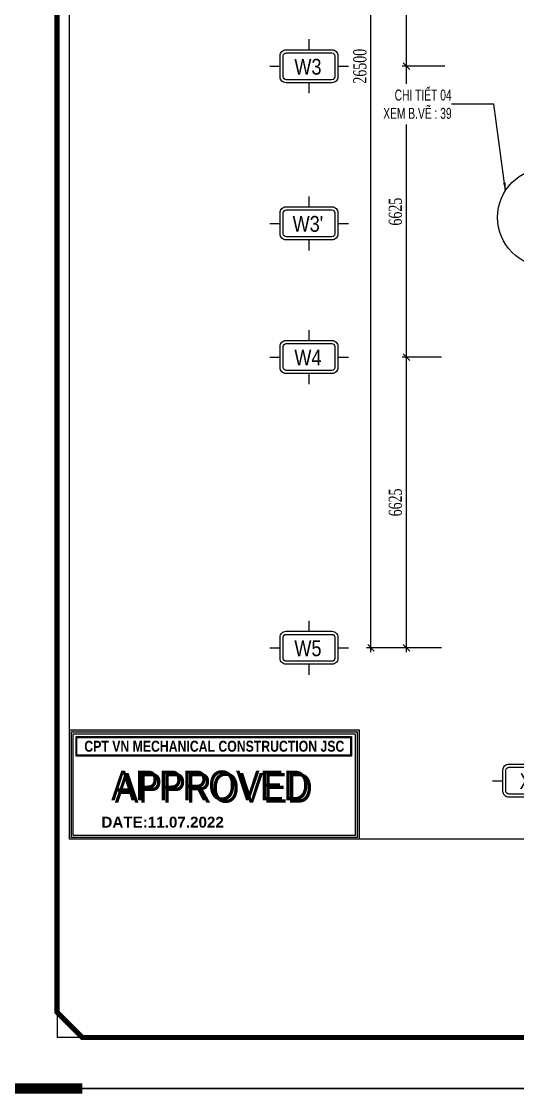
# Model space of a CAD drawing. Header units: inches. Extents: x 340055 to 349452, y -34649 to -30845.
# Drawn here: x 346943 to 347056.1, y -33836.1 to -33591.8 of the extents above; entities that cross this region are included whole.
import ezdxf
from ezdxf.enums import TextEntityAlignment as Align

# ---------------------------------------------------------------- set-up
doc = ezdxf.new("R2010")
doc.units = ezdxf.units.IN
doc.header["$MEASUREMENT"] = 0
for name, color, linetype in [('1', 1, 'Continuous'), ('3', 3, 'Continuous'), ('7', 7, 'Continuous'), ('8', 8, 'Continuous'), ('9', 9, 'Continuous'), ('DIM', 8, 'Continuous'), ('NET IN', 3, 'Continuous')]:
    doc.layers.add(name, color=color, linetype=linetype)
doc.layers.add('TL-TIILE BLOCK A2$0$TL-TITLE BLOCK 1', color=7, linetype='Continuous', lineweight=50)
doc.styles.add('2501', font='', dxfattribs={"height": 250})
doc.styles.add('hx2', font='')
doc.styles.add('HX3', font='')
doc.styles.add('ST1', font='times.ttf', dxfattribs={"width": 0.7})
doc.styles.add('ST1H', font='vnshxh.shx', dxfattribs={"width": 0.7})
doc.styles.get('2501').set_extended_font_data('.VnArialH', bold=True)
doc.styles.get('hx2').set_extended_font_data('.VnArial NarrowH')
doc.styles.get('HX3').set_extended_font_data('.VnBlackH')
doc.dimstyles.new('100', dxfattribs={"dimtxt": 3, "dimasz": 1.5, "dimexe": 1, "dimexo": 0, "dimgap": 1, "dimtad": 1, "dimdec": 0, "dimlfac": 100, "dimzin": 0, "dimdsep": 46, "dimtxsty": 'ST1', "dimblk": 'OBLIQUE', "dimcen": 1, "dimdle": 1, "dimclrd": 8, "dimclre": 8, "dimclrt": 3, "dimadec": 0, "dimazin": 0, "dimtfac": 1, "dimtdec": 0, "dimtix": 1, "dimtmove": 1, "dimatfit": 3, "dimfxl": 0, "dimtolj": 1, "dimtzin": 0, "dimlwd": -1, "dimlwe": -1, "dimarcsym": 0})
doc.dimstyles.new('3', dxfattribs={"dimtxt": 3.5, "dimasz": 1.8, "dimexe": 1, "dimexo": 0, "dimgap": 1, "dimtad": 1, "dimdec": 0, "dimlfac": 3, "dimzin": 0, "dimdsep": 46, "dimtxsty": 'ST1H', "dimblk": 'OBLIQUE', "dimcen": 1, "dimdle": 1, "dimclrd": 8, "dimclre": 8, "dimclrt": 3, "dimadec": 0, "dimazin": 0, "dimtfac": 1, "dimtdec": 0, "dimtix": 1, "dimtofl": 0, "dimtmove": 1, "dimatfit": 3, "dimfxl": 0, "dimtolj": 1, "dimtzin": 0, "dimlwd": -1, "dimlwe": -1, "dimarcsym": 0})

# ---------------------------------------------------------------- blocks, each defined once
blk = doc.blocks.new('TENTRUC')
at = {"layer": '7'}
for p, q in [((0, 8.27), (0, 10.26)), ((-7.48, 5.13), (-5.48, 5.13)), ((5.48, 5.13), (7.48, 5.13)), ((0, 0), (0, 2))]:
    blk.add_line(p, q, dxfattribs=at)
blk.add_lwpolyline([(-4.36, 8.27), (4.36, 8.27, -0.414214), (5.48, 7.14), (5.48, 3.12, -0.414214), (4.36, 2), (-4.36, 2, -0.414214), (-5.48, 3.12), (-5.48, 7.14, -0.414214)], format="xyb", close=True, dxfattribs=at)
at = {"layer": '8', "ltscale": 15}
blk.add_lwpolyline([(-4.36, 7.68), (4.36, 7.68, -0.414214), (4.9, 7.14), (4.9, 3.12, -0.414214), (4.36, 2.58), (-4.36, 2.58, -0.414214), (-4.9, 3.12), (-4.9, 7.14, -0.414214)], format="xyb", close=True, dxfattribs=at)
at = {"layer": '3', "style": 'hx2'}
blk.add_attdef('TR', text='', height=2.9, dxfattribs=at).set_placement((-0.16, 3.83), align=Align.CENTER)
blk = doc.blocks.new('_Oblique')
at = {"color": 0, "linetype": 'ByBlock', "lineweight": -2}
blk.add_line((-0.5, -0.5), (0.5, 0.5), dxfattribs=at)
blk = doc.blocks.new('*D369')
at = {"color": 8, "linetype": 'Continuous', "transparency": 16777216}
for p, q in [((347038.76, -33668.26), (347029.77, -33668.26)), ((347030.77, -33735.51), (347030.77, -33667.26)), ((347038.76, -33734.51), (347029.77, -33734.51))]:
    blk.add_line(p, q, dxfattribs=at)
at = {"layer": 'Defpoints', "color": 0, "transparency": 16777216}
for p in [(347030.77, -33668.26), (347038.76, -33668.26), (347038.76, -33734.51)]:
    blk.add_point(p, dxfattribs=at)
at = {"color": 8, "transparency": 16777216, "xscale": 1.5, "yscale": 1.5, "zscale": 1.5}
for p, rotation in [((347030.77, -33668.26), 90), ((347030.77, -33734.51), 270)]:
    blk.add_blockref('_Oblique', p, dxfattribs=dict(at, rotation=rotation))
at = {"color": 3, "transparency": 16777216, "insert": (347028.25, -33701.38), "char_height": 3, "attachment_point": 5, "rotation": 90, "style": 'ST1', "bg_fill": 3, "box_fill_scale": 1.25, "bg_fill_color": 256, "bg_fill_true_color": 13158600, "bg_fill_transparency": 0}
blk.add_mtext('\\A1;6625', dxfattribs=at)
blk = doc.blocks.new('*D370')
at = {"color": 8, "linetype": 'Continuous', "transparency": 16777216}
for p, q in [((347039.5, -33469.51), (347021.68, -33469.51)), ((347022.68, -33735.51), (347022.68, -33468.51)), ((347038.76, -33734.51), (347021.68, -33734.51))]:
    blk.add_line(p, q, dxfattribs=at)
at = {"layer": 'Defpoints', "color": 0, "transparency": 16777216}
for p in [(347022.68, -33469.51), (347039.5, -33469.51), (347038.76, -33734.51)]:
    blk.add_point(p, dxfattribs=at)
at = {"color": 8, "transparency": 16777216, "xscale": 1.5, "yscale": 1.5, "zscale": 1.5}
for p, rotation in [((347022.68, -33469.51), 90), ((347022.68, -33734.51), 270)]:
    blk.add_blockref('_Oblique', p, dxfattribs=dict(at, rotation=rotation))
at = {"color": 3, "transparency": 16777216, "insert": (347020.16, -33602.01), "char_height": 3, "attachment_point": 5, "rotation": 90, "style": 'ST1', "bg_fill": 3, "box_fill_scale": 1.25, "bg_fill_color": 256, "bg_fill_true_color": 13158600, "bg_fill_transparency": 0}
blk.add_mtext('\\A1;26500', dxfattribs=at)
blk = doc.blocks.new('*D371')
at = {"color": 8, "linetype": 'Continuous', "transparency": 16777216}
for p, q in [((347038.76, -33668.26), (347029.77, -33668.26)), ((347030.77, -33735.51), (347030.77, -33667.26)), ((347038.76, -33734.51), (347029.77, -33734.51))]:
    blk.add_line(p, q, dxfattribs=at)
at = {"layer": 'Defpoints', "color": 0, "transparency": 16777216}
for p in [(347030.77, -33668.26), (347038.76, -33668.26), (347038.76, -33734.51)]:
    blk.add_point(p, dxfattribs=at)
at = {"color": 8, "transparency": 16777216, "xscale": 1.5, "yscale": 1.5, "zscale": 1.5}
for p, rotation in [((347030.77, -33668.26), 90), ((347030.77, -33734.51), 270)]:
    blk.add_blockref('_Oblique', p, dxfattribs=dict(at, rotation=rotation))
at = {"color": 3, "transparency": 16777216, "insert": (347028.25, -33701.38), "char_height": 3, "attachment_point": 5, "rotation": 90, "style": 'ST1', "bg_fill": 3, "box_fill_scale": 1.25, "bg_fill_color": 256, "bg_fill_true_color": 13158600, "bg_fill_transparency": 0}
blk.add_mtext('\\A1;6625', dxfattribs=at)
blk = doc.blocks.new('*D372')
at = {"color": 8, "linetype": 'Continuous', "transparency": 16777216}
for p, q in [((347039.5, -33602.01), (347029.77, -33602.01)), ((347030.77, -33669.26), (347030.77, -33601.01)), ((347038.76, -33668.26), (347029.77, -33668.26))]:
    blk.add_line(p, q, dxfattribs=at)
at = {"layer": 'Defpoints', "color": 0, "transparency": 16777216}
for p in [(347030.77, -33602.01), (347039.5, -33602.01), (347038.76, -33668.26)]:
    blk.add_point(p, dxfattribs=at)
at = {"color": 8, "transparency": 16777216, "xscale": 1.5, "yscale": 1.5, "zscale": 1.5}
for p, rotation in [((347030.77, -33602.01), 90), ((347030.77, -33668.26), 270)]:
    blk.add_blockref('_Oblique', p, dxfattribs=dict(at, rotation=rotation))
at = {"color": 3, "transparency": 16777216, "insert": (347028.25, -33635.14), "char_height": 3, "attachment_point": 5, "rotation": 90, "style": 'ST1', "bg_fill": 3, "box_fill_scale": 1.25, "bg_fill_color": 256, "bg_fill_true_color": 13158600, "bg_fill_transparency": 0}
blk.add_mtext('\\A1;6625', dxfattribs=at)
blk = doc.blocks.new('*D373')
at = {"color": 8, "linetype": 'Continuous', "transparency": 16777216}
for p, q in [((347039.5, -33535.76), (347029.77, -33535.76)), ((347030.77, -33603.01), (347030.77, -33534.76)), ((347039.5, -33602.01), (347029.77, -33602.01))]:
    blk.add_line(p, q, dxfattribs=at)
at = {"layer": 'Defpoints', "color": 0, "transparency": 16777216}
for p in [(347030.77, -33535.76), (347039.5, -33535.76), (347039.5, -33602.01)]:
    blk.add_point(p, dxfattribs=at)
at = {"color": 8, "transparency": 16777216, "xscale": 1.5, "yscale": 1.5, "zscale": 1.5}
for p, rotation in [((347030.77, -33535.76), 90), ((347030.77, -33602.01), 270)]:
    blk.add_blockref('_Oblique', p, dxfattribs=dict(at, rotation=rotation))
at = {"color": 3, "transparency": 16777216, "insert": (347028.25, -33568.89), "char_height": 3, "attachment_point": 5, "rotation": 90, "style": 'ST1', "bg_fill": 3, "box_fill_scale": 1.25, "bg_fill_color": 256, "bg_fill_true_color": 13158600, "bg_fill_transparency": 0}
blk.add_mtext('\\A1;6625', dxfattribs=at)
blk = doc.blocks.new('*D375')
at = {"color": 8, "linetype": 'Continuous', "transparency": 16777216}
for p, q in [((347039.5, -33469.51), (347021.68, -33469.51)), ((347022.68, -33735.51), (347022.68, -33468.51)), ((347038.76, -33734.51), (347021.68, -33734.51))]:
    blk.add_line(p, q, dxfattribs=at)
at = {"layer": 'Defpoints', "color": 0, "transparency": 16777216}
for p in [(347022.68, -33469.51), (347039.5, -33469.51), (347038.76, -33734.51)]:
    blk.add_point(p, dxfattribs=at)
at = {"color": 8, "transparency": 16777216, "xscale": 1.5, "yscale": 1.5, "zscale": 1.5}
for p, rotation in [((347022.68, -33469.51), 90), ((347022.68, -33734.51), 270)]:
    blk.add_blockref('_Oblique', p, dxfattribs=dict(at, rotation=rotation))
at = {"color": 3, "transparency": 16777216, "insert": (347020.16, -33602.01), "char_height": 3, "attachment_point": 5, "rotation": 90, "style": 'ST1', "bg_fill": 3, "box_fill_scale": 1.25, "bg_fill_color": 256, "bg_fill_true_color": 13158600, "bg_fill_transparency": 0}
blk.add_mtext('\\A1;26500', dxfattribs=at)
blk = doc.blocks.new('DAUKIEMSOAT')
at = {"layer": '1'}
h = blk.add_hatch(color=10, dxfattribs=at)
h.dxf.hatch_style = 1
h.paths.add_polyline_path([(-1009.3, -10752.83), (-1009.3, -10728.79), (-944.11, -10728.79), (-944.11, -10752.83)], flags=16)
h.paths.add_polyline_path([(-1009.73, -10753.26), (-1009.73, -10728.36), (-943.68, -10728.36), (-943.68, -10753.26)])
h = blk.add_hatch(color=10, dxfattribs=at)
h.dxf.hatch_style = 1
h.paths.add_polyline_path([(-945.66, -10734.13), (-1008.05, -10734.13), (-1008.05, -10730.05), (-945.66, -10730.05)], flags=16)
h.paths.add_polyline_path([(-945.4, -10729.86), (-945.4, -10734.33), (-1008.24, -10734.33), (-1008.24, -10729.86)])
at = {"layer": '1', "color": 10}
for points in [[(-1009.73, -10753.26), (-1009.73, -10728.36), (-943.68, -10728.36), (-943.68, -10753.26)], [(-1009.3, -10752.83), (-1009.3, -10728.79), (-944.11, -10728.79), (-944.11, -10752.83)], [(-1008.87, -10752.4), (-1008.87, -10729.22), (-944.54, -10729.22), (-944.54, -10752.4)], [(-945.4, -10729.86), (-945.4, -10734.33), (-1008.24, -10734.33), (-1008.24, -10729.86)], [(-945.66, -10734.13), (-1008.05, -10734.13), (-1008.05, -10730.05), (-945.66, -10730.05)]]:
    blk.add_lwpolyline(points, close=True, dxfattribs=at)
at = {"layer": '1', "color": 10, "style": '2501', "width": 0.8}
blk.add_text('CPT VN MECHANICAL CONSTRUCTION JSC', height=2.5, dxfattribs=at).set_placement((-1006.34, -10733.32))
at = {"layer": '1', "color": 10, "style": 'HX3', "width": 0.9}
blk.add_text('APPROVED', height=6.75, dxfattribs=at).set_placement((-977.64, -10744.37), align=Align.CENTER)
at = {"layer": '1', "color": 251, "linetype": 'Continuous', "true_color": 0x645e5e, "style": 'HX3', "width": 0.9}
blk.add_text('APPROVED', height=6.75, dxfattribs=at).set_placement((-976.82, -10744.92), align=Align.CENTER)
at = {"layer": '1', "color": 10, "style": '2501'}
blk.add_attdef('DATE', text='', height=2.48, dxfattribs=at).set_placement((-1002.45, -10749.37), align=Align.MIDDLE_LEFT)
blk = doc.blocks.new('A$C57dc6cef')
at = {"layer": 'DIM', "color": 1}
blk.add_blockref('DAUKIEMSOAT', (1009.73, 10753.26), dxfattribs=at).add_auto_attribs({'DATE': 'DATE:11.07.2022'})
blk = doc.blocks.new('A$Cc64c765f')
at = {"layer": '9'}
blk.add_blockref('A$C57dc6cef', (-1.75, 0), dxfattribs=at)
blk = doc.blocks.new('kt kien truc 1')
at = {"layer": 'Defpoints'}
for p in [(15, 15), (20, 10)]:
    blk.add_line(p, (15, 10), dxfattribs=at)
at = {"layer": 'Defpoints', "color": 8}
blk.add_lwpolyline([(0, 0), (594, 0), (594, 420), (0, 420)], close=True, dxfattribs=at)
at = {"layer": 'Defpoints', "color": 8, "const_width": 2}
blk.add_lwpolyline([(0, 20), (0, 0), (20, 0)], dxfattribs=at)
at = {"layer": 'TL-TIILE BLOCK A2$0$TL-TITLE BLOCK 1', "const_width": 1}
blk.add_lwpolyline([(20, 10), (579, 10), (584, 15), (584, 405), (579, 410), (20, 410), (15, 405), (15, 15)], close=True, dxfattribs=at)

msp = doc.modelspace()

# ---------------------------------------------------------------- linework, layer by layer
at = {"color": 1}
msp.add_circle((347062.7605, -33636.4393), 11.2274, dxfattribs=at)

# ---------------------------------------------------------------- block references
msp.add_blockref('A$Cc64c765f', (346955.6752, -33778.1197))
at = {"layer": 'DIM'}
ref = msp.add_blockref('TENTRUC', (347008.561, -33608.1691), dxfattribs=dict(at, xscale=1.200000000011642, yscale=1.200000000011642, zscale=1.200000000011642))
ref.add_attrib('TR', 'W3', dxfattribs={"layer": '0', "color": 3, "height": 3.6, "style": 'hx2'}).set_placement((347008.3015, -33603.9199), align=Align.CENTER)
ref = msp.add_blockref('TENTRUC', (347008.561, -33674.4191), dxfattribs=dict(at, xscale=1.200000000011642, yscale=1.200000000011642, zscale=1.200000000011642))
ref.add_attrib('TR', 'W4', dxfattribs={"layer": '0', "color": 3, "height": 3.6, "style": 'hx2'}).set_placement((347008.3015, -33670.1699), align=Align.CENTER)
ref = msp.add_blockref('TENTRUC', (347008.561, -33740.6666), dxfattribs=dict(at, xscale=1.200000000011642, yscale=1.200000000011642, zscale=1.200000000011642))
ref.add_attrib('TR', 'W5', dxfattribs={"layer": '0', "color": 3, "height": 3.6, "style": 'hx2'}).set_placement((347008.3015, -33736.4174), align=Align.CENTER)
ref = msp.add_blockref('TENTRUC', (347059.3571, -33770.9298), dxfattribs=dict(at, xscale=1.200000000011642, yscale=1.200000000011642, zscale=1.200000000011642))
ref.add_attrib('TR', 'X7', dxfattribs={"layer": '0', "color": 3, "height": 3.6, "style": 'hx2'}).set_placement((347059.0975, -33766.6805), align=Align.CENTER)

# ---------------------------------------------------------------- dimensions: what is measured, and where the dimension line sits
at = {"color": 8}
dim = msp.add_linear_dim(base=(347030.7713, -33668.2601), p1=(347038.7625, -33734.5076), p2=(347038.7625, -33668.2601), angle=90, dimstyle='100', dxfattribs=at)
dim.commit()
dim.dimension.update_dxf_attribs({"geometry": '*D369', "text_midpoint": (347028.2453, -33701.3839)})

# ---------------------------------------------------------------- next in the draw order: dimensions: what is measured, and where the dimension line sits
dim = msp.add_linear_dim(base=(347022.6838, -33469.5097), p1=(347038.7625, -33734.5076), p2=(347039.4959, -33469.5097), angle=90, dimstyle='100', dxfattribs=at)
dim.commit()
dim.dimension.update_dxf_attribs({"geometry": '*D370', "text_midpoint": (347020.1578, -33602.0087)})

# ---------------------------------------------------------------- next in the draw order: block references
at = {"layer": 'DIM'}
ref = msp.add_blockref('TENTRUC', (347008.561, -33643.9666), dxfattribs=dict(at, xscale=1.200000000011642, yscale=1.200000000011642, zscale=1.200000000011642))
ref.add_attrib('TR', "W3'", dxfattribs={"layer": '0', "color": 3, "height": 3.6, "style": 'hx2'}).set_placement((347008.3015, -33639.7174), align=Align.CENTER)

# ---------------------------------------------------------------- next in the draw order: dimensions: what is measured, and where the dimension line sits
at = {"color": 8}
dim = msp.add_linear_dim(base=(347030.7713, -33668.2601), p1=(347038.7625, -33734.5076), p2=(347038.7625, -33668.2601), angle=90, dimstyle='100', dxfattribs=at)
dim.commit()
dim.dimension.update_dxf_attribs({"geometry": '*D371', "text_midpoint": (347028.2453, -33701.3839)})

# ---------------------------------------------------------------- next in the draw order: dimensions: what is measured, and where the dimension line sits
dim = msp.add_linear_dim(base=(347030.7713, -33602.0101), p1=(347038.7625, -33668.2601), p2=(347039.4959, -33602.0101), angle=90, dimstyle='100', dxfattribs=at)
dim.commit()
dim.dimension.update_dxf_attribs({"geometry": '*D372', "text_midpoint": (347028.2453, -33635.1351)})

# ---------------------------------------------------------------- next in the draw order: dimensions: what is measured, and where the dimension line sits
dim = msp.add_linear_dim(base=(347030.7713, -33535.7601), p1=(347039.4959, -33602.0101), p2=(347039.4959, -33535.7601), angle=90, dimstyle='100', dxfattribs=at)
dim.commit()
dim.dimension.update_dxf_attribs({"geometry": '*D373', "text_midpoint": (347028.2453, -33568.8851)})

# ---------------------------------------------------------------- next in the draw order: dimensions: what is measured, and where the dimension line sits
dim = msp.add_linear_dim(base=(347022.6838, -33469.5097), p1=(347038.7625, -33734.5076), p2=(347039.4959, -33469.5097), angle=90, dimstyle='100', dxfattribs=at)
dim.commit()
dim.dimension.update_dxf_attribs({"geometry": '*D375', "text_midpoint": (347020.1578, -33602.0087)})

# ---------------------------------------------------------------- next in the draw order: linework, layer by layer
msp.add_lwpolyline([(346953.928, -33426.5398), (347523.266, -33426.5398), (347523.266, -33778.1197), (346953.928, -33778.1197)], close=True, dxfattribs=at)

# ---------------------------------------------------------------- next in the draw order: texts
at = {"color": 1, "true_color": 0xfa051e, "insert": (347041.0805, -33610.6711), "char_height": 2.5, "attachment_point": 6, "style": 'ST1H', "bg_fill": 2}
msp.add_mtext('\\A1;CHI TIÕT 04\\PXEM B.VÏ : 39', dxfattribs=at)

# ---------------------------------------------------------------- next in the draw order: linework, layer by layer
at = {"layer": 'NET IN'}
msp.add_lwpolyline([(346933.69, -33348.2982), (347622.4698, -33348.2982), (347622.4698, -33834.8987), (346933.69, -33834.8987)], close=True, dxfattribs=at)

# ---------------------------------------------------------------- next in the draw order: block references
at = {"layer": '3', "xscale": 1.159562065285868, "yscale": 1.159562065285868, "zscale": 1.159562065285868}
msp.add_blockref('kt kien truc 1', (346933.69, -33834.8987), dxfattribs=at)

# ---------------------------------------------------------------- next in the draw order: leaders
at = {"color": 9}
msp.add_leader([(347053.3491, -33630.3755), (347050.7051, -33610.6711), (347041.0805, -33610.6711)], dimstyle='3', override={"dimgap": 1, "dimtad": 0}, dxfattribs=at)

doc.saveas('drawing.dxf')
